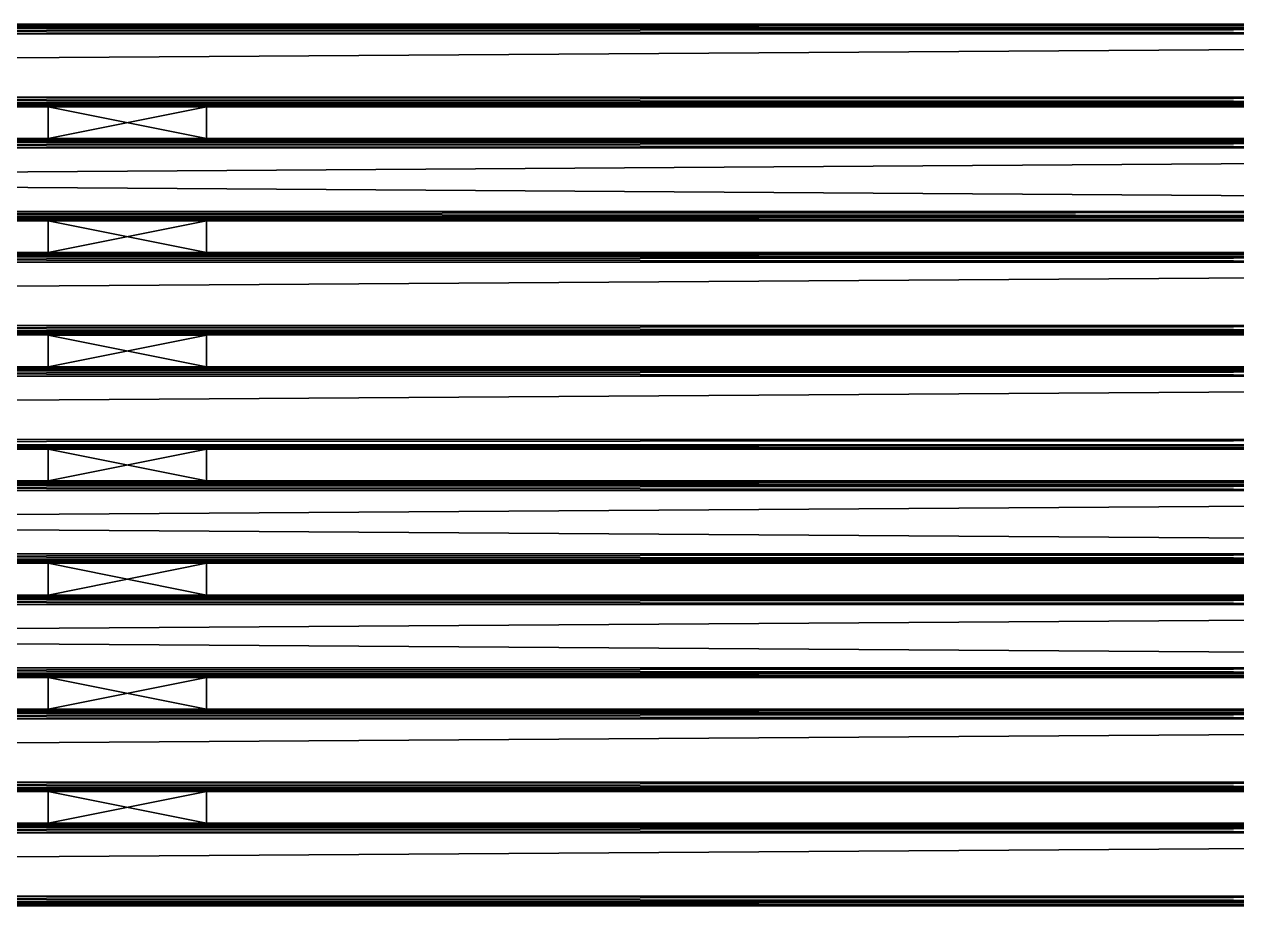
# Model space of a CAD drawing. Extents: x -1.5 to 1.5, y -0.27 to 0.35.
# Drawn here: x 0.3677 to 0.7502, y -0.0137 to 0.2643 of the extents above; entities that cross this region are included whole.
import ezdxf

# ---------------------------------------------------------------- set-up
doc = ezdxf.new("R2010")
doc.units = 0
doc.header["$MEASUREMENT"] = 0
doc.layers.get('0').update_dxf_attribs({"linetype": 'CONTINUOUS'})
doc.layers.add('ARCHITEKTURA_OBECN_', color=7, linetype='CONTINUOUS')

# ---------------------------------------------------------------- blocks, each defined once
blk = doc.blocks.new('*X22')
at = {"layer": 'ARCHITEKTURA_OBECN_', "color": 0, "linetype": 'Continuous'}
mesh = blk.add_polyface(dxfattribs=at)
corners = [(0.37522, 0.01233, 0.40968), (0.42522, 0.01233, 0.40968), (0.42522, 0.02233, 0.40968), (0.37522, 0.02233, 0.40968)]
mesh.append_faces([[corners[k] for k in face] for face in [(3, 0, 2)]], dxfattribs={"vtx1": -1, "color": 0})
mesh.append_faces([[corners[k] for k in face] for face in [(0, 1, 2)]], dxfattribs={"vtx2": -1, "color": 0})
mesh = blk.add_polyface(dxfattribs=at)
corners = [(0.37522, 0.01233, 0.28967), (0.37522, 0.01233, 0.40968), (0.37522, 0.02233, 0.40968), (0.37522, 0.02233, 0.28967)]
mesh.append_faces([[corners[k] for k in face] for face in [(3, 0, 2)]], dxfattribs={"vtx1": -1, "color": 0})
mesh.append_faces([[corners[k] for k in face] for face in [(0, 1, 2)]], dxfattribs={"vtx2": -1, "color": 0})
mesh = blk.add_polyface(dxfattribs=at)
corners = [(0.42522, 0.01233, 0.28967), (0.37522, 0.01233, 0.28967), (0.37522, 0.02233, 0.28967), (0.42522, 0.02233, 0.28967)]
mesh.append_faces([[corners[k] for k in face] for face in [(3, 0, 2)]], dxfattribs={"vtx1": -1, "color": 0})
mesh.append_faces([[corners[k] for k in face] for face in [(0, 1, 2)]], dxfattribs={"vtx2": -1, "color": 0})
mesh = blk.add_polyface(dxfattribs=at)
corners = [(0.42522, 0.02233, 0.28967), (0.37522, 0.02233, 0.28967), (0.37522, 0.02233, 0.40968), (0.42522, 0.02233, 0.40968)]
mesh.append_faces([[corners[k] for k in face] for face in [(3, 0, 2)]], dxfattribs={"vtx1": -1, "color": 0})
mesh.append_faces([[corners[k] for k in face] for face in [(0, 1, 2)]], dxfattribs={"vtx2": -1, "color": 0})
mesh = blk.add_polyface(dxfattribs=at)
corners = [(0.42522, 0.01233, 0.40968), (0.42522, 0.01233, 0.28967), (0.42522, 0.02233, 0.28967), (0.42522, 0.02233, 0.40968)]
mesh.append_faces([[corners[k] for k in face] for face in [(3, 0, 2)]], dxfattribs={"vtx1": -1, "color": 0})
mesh.append_faces([[corners[k] for k in face] for face in [(0, 1, 2)]], dxfattribs={"vtx2": -1, "color": 0})
mesh = blk.add_polyface(dxfattribs=at)
corners = [(0.37522, 0.01233, 0.28967), (0.42522, 0.01233, 0.28967), (0.42522, 0.01233, 0.40968), (0.37522, 0.01233, 0.40968)]
mesh.append_faces([[corners[k] for k in face] for face in [(3, 0, 2)]], dxfattribs={"vtx1": -1, "color": 0})
mesh.append_faces([[corners[k] for k in face] for face in [(0, 1, 2)]], dxfattribs={"vtx2": -1, "color": 0})
blk = doc.blocks.new('*X23')
at = {"layer": 'ARCHITEKTURA_OBECN_', "color": 0, "linetype": 'Continuous'}
mesh = blk.add_polyface(dxfattribs=at)
corners = [(0.37522, 0.04833, 0.40968), (0.42522, 0.04833, 0.40968), (0.42522, 0.05833, 0.40968), (0.37522, 0.05833, 0.40968)]
mesh.append_faces([[corners[k] for k in face] for face in [(3, 0, 2)]], dxfattribs={"vtx1": -1, "color": 0})
mesh.append_faces([[corners[k] for k in face] for face in [(0, 1, 2)]], dxfattribs={"vtx2": -1, "color": 0})
mesh = blk.add_polyface(dxfattribs=at)
corners = [(0.37522, 0.04833, 0.28967), (0.37522, 0.04833, 0.40968), (0.37522, 0.05833, 0.40968), (0.37522, 0.05833, 0.28967)]
mesh.append_faces([[corners[k] for k in face] for face in [(3, 0, 2)]], dxfattribs={"vtx1": -1, "color": 0})
mesh.append_faces([[corners[k] for k in face] for face in [(0, 1, 2)]], dxfattribs={"vtx2": -1, "color": 0})
mesh = blk.add_polyface(dxfattribs=at)
corners = [(0.42522, 0.04833, 0.28967), (0.37522, 0.04833, 0.28967), (0.37522, 0.05833, 0.28967), (0.42522, 0.05833, 0.28967)]
mesh.append_faces([[corners[k] for k in face] for face in [(3, 0, 2)]], dxfattribs={"vtx1": -1, "color": 0})
mesh.append_faces([[corners[k] for k in face] for face in [(0, 1, 2)]], dxfattribs={"vtx2": -1, "color": 0})
mesh = blk.add_polyface(dxfattribs=at)
corners = [(0.42522, 0.05833, 0.28967), (0.37522, 0.05833, 0.28967), (0.37522, 0.05833, 0.40968), (0.42522, 0.05833, 0.40968)]
mesh.append_faces([[corners[k] for k in face] for face in [(3, 0, 2)]], dxfattribs={"vtx1": -1, "color": 0})
mesh.append_faces([[corners[k] for k in face] for face in [(0, 1, 2)]], dxfattribs={"vtx2": -1, "color": 0})
mesh = blk.add_polyface(dxfattribs=at)
corners = [(0.42522, 0.04833, 0.40968), (0.42522, 0.04833, 0.28967), (0.42522, 0.05833, 0.28967), (0.42522, 0.05833, 0.40968)]
mesh.append_faces([[corners[k] for k in face] for face in [(3, 0, 2)]], dxfattribs={"vtx1": -1, "color": 0})
mesh.append_faces([[corners[k] for k in face] for face in [(0, 1, 2)]], dxfattribs={"vtx2": -1, "color": 0})
mesh = blk.add_polyface(dxfattribs=at)
corners = [(0.37522, 0.04833, 0.28967), (0.42522, 0.04833, 0.28967), (0.42522, 0.04833, 0.40968), (0.37522, 0.04833, 0.40968)]
mesh.append_faces([[corners[k] for k in face] for face in [(3, 0, 2)]], dxfattribs={"vtx1": -1, "color": 0})
mesh.append_faces([[corners[k] for k in face] for face in [(0, 1, 2)]], dxfattribs={"vtx2": -1, "color": 0})
blk = doc.blocks.new('*X24')
at = {"layer": 'ARCHITEKTURA_OBECN_', "color": 0, "linetype": 'Continuous'}
mesh = blk.add_polyface(dxfattribs=at)
corners = [(0.37522, 0.08433, 0.40968), (0.42522, 0.08433, 0.40968), (0.42522, 0.09433, 0.40968), (0.37522, 0.09433, 0.40968)]
mesh.append_faces([[corners[k] for k in face] for face in [(3, 0, 2)]], dxfattribs={"vtx1": -1, "color": 0})
mesh.append_faces([[corners[k] for k in face] for face in [(0, 1, 2)]], dxfattribs={"vtx2": -1, "color": 0})
mesh = blk.add_polyface(dxfattribs=at)
corners = [(0.37522, 0.08433, 0.28967), (0.37522, 0.08433, 0.40968), (0.37522, 0.09433, 0.40968), (0.37522, 0.09433, 0.28967)]
mesh.append_faces([[corners[k] for k in face] for face in [(3, 0, 2)]], dxfattribs={"vtx1": -1, "color": 0})
mesh.append_faces([[corners[k] for k in face] for face in [(0, 1, 2)]], dxfattribs={"vtx2": -1, "color": 0})
mesh = blk.add_polyface(dxfattribs=at)
corners = [(0.42522, 0.08433, 0.28967), (0.37522, 0.08433, 0.28967), (0.37522, 0.09433, 0.28967), (0.42522, 0.09433, 0.28967)]
mesh.append_faces([[corners[k] for k in face] for face in [(3, 0, 2)]], dxfattribs={"vtx1": -1, "color": 0})
mesh.append_faces([[corners[k] for k in face] for face in [(0, 1, 2)]], dxfattribs={"vtx2": -1, "color": 0})
mesh = blk.add_polyface(dxfattribs=at)
corners = [(0.42522, 0.09433, 0.28967), (0.37522, 0.09433, 0.28967), (0.37522, 0.09433, 0.40968), (0.42522, 0.09433, 0.40968)]
mesh.append_faces([[corners[k] for k in face] for face in [(3, 0, 2)]], dxfattribs={"vtx1": -1, "color": 0})
mesh.append_faces([[corners[k] for k in face] for face in [(0, 1, 2)]], dxfattribs={"vtx2": -1, "color": 0})
mesh = blk.add_polyface(dxfattribs=at)
corners = [(0.42522, 0.08433, 0.40968), (0.42522, 0.08433, 0.28967), (0.42522, 0.09433, 0.28967), (0.42522, 0.09433, 0.40968)]
mesh.append_faces([[corners[k] for k in face] for face in [(3, 0, 2)]], dxfattribs={"vtx1": -1, "color": 0})
mesh.append_faces([[corners[k] for k in face] for face in [(0, 1, 2)]], dxfattribs={"vtx2": -1, "color": 0})
mesh = blk.add_polyface(dxfattribs=at)
corners = [(0.37522, 0.08433, 0.28967), (0.42522, 0.08433, 0.28967), (0.42522, 0.08433, 0.40968), (0.37522, 0.08433, 0.40968)]
mesh.append_faces([[corners[k] for k in face] for face in [(3, 0, 2)]], dxfattribs={"vtx1": -1, "color": 0})
mesh.append_faces([[corners[k] for k in face] for face in [(0, 1, 2)]], dxfattribs={"vtx2": -1, "color": 0})
blk = doc.blocks.new('*X25')
at = {"layer": 'ARCHITEKTURA_OBECN_', "color": 0, "linetype": 'Continuous'}
mesh = blk.add_polyface(dxfattribs=at)
corners = [(0.37522, 0.12033, 0.40968), (0.42522, 0.12033, 0.40968), (0.42522, 0.13033, 0.40968), (0.37522, 0.13033, 0.40968)]
mesh.append_faces([[corners[k] for k in face] for face in [(3, 0, 2)]], dxfattribs={"vtx1": -1, "color": 0})
mesh.append_faces([[corners[k] for k in face] for face in [(0, 1, 2)]], dxfattribs={"vtx2": -1, "color": 0})
mesh = blk.add_polyface(dxfattribs=at)
corners = [(0.37522, 0.12033, 0.28967), (0.37522, 0.12033, 0.40968), (0.37522, 0.13033, 0.40968), (0.37522, 0.13033, 0.28967)]
mesh.append_faces([[corners[k] for k in face] for face in [(3, 0, 2)]], dxfattribs={"vtx1": -1, "color": 0})
mesh.append_faces([[corners[k] for k in face] for face in [(0, 1, 2)]], dxfattribs={"vtx2": -1, "color": 0})
mesh = blk.add_polyface(dxfattribs=at)
corners = [(0.42522, 0.12033, 0.28967), (0.37522, 0.12033, 0.28967), (0.37522, 0.13033, 0.28967), (0.42522, 0.13033, 0.28967)]
mesh.append_faces([[corners[k] for k in face] for face in [(3, 0, 2)]], dxfattribs={"vtx1": -1, "color": 0})
mesh.append_faces([[corners[k] for k in face] for face in [(0, 1, 2)]], dxfattribs={"vtx2": -1, "color": 0})
mesh = blk.add_polyface(dxfattribs=at)
corners = [(0.42522, 0.13033, 0.28967), (0.37522, 0.13033, 0.28967), (0.37522, 0.13033, 0.40968), (0.42522, 0.13033, 0.40968)]
mesh.append_faces([[corners[k] for k in face] for face in [(3, 0, 2)]], dxfattribs={"vtx1": -1, "color": 0})
mesh.append_faces([[corners[k] for k in face] for face in [(0, 1, 2)]], dxfattribs={"vtx2": -1, "color": 0})
mesh = blk.add_polyface(dxfattribs=at)
corners = [(0.42522, 0.12033, 0.40968), (0.42522, 0.12033, 0.28967), (0.42522, 0.13033, 0.28967), (0.42522, 0.13033, 0.40968)]
mesh.append_faces([[corners[k] for k in face] for face in [(3, 0, 2)]], dxfattribs={"vtx1": -1, "color": 0})
mesh.append_faces([[corners[k] for k in face] for face in [(0, 1, 2)]], dxfattribs={"vtx2": -1, "color": 0})
mesh = blk.add_polyface(dxfattribs=at)
corners = [(0.37522, 0.12033, 0.28967), (0.42522, 0.12033, 0.28967), (0.42522, 0.12033, 0.40968), (0.37522, 0.12033, 0.40968)]
mesh.append_faces([[corners[k] for k in face] for face in [(3, 0, 2)]], dxfattribs={"vtx1": -1, "color": 0})
mesh.append_faces([[corners[k] for k in face] for face in [(0, 1, 2)]], dxfattribs={"vtx2": -1, "color": 0})
blk = doc.blocks.new('*X26')
at = {"layer": 'ARCHITEKTURA_OBECN_', "color": 0, "linetype": 'Continuous'}
mesh = blk.add_polyface(dxfattribs=at)
corners = [(0.37522, 0.15633, 0.40968), (0.42522, 0.15633, 0.40968), (0.42522, 0.16633, 0.40968), (0.37522, 0.16633, 0.40968)]
mesh.append_faces([[corners[k] for k in face] for face in [(3, 0, 2)]], dxfattribs={"vtx1": -1, "color": 0})
mesh.append_faces([[corners[k] for k in face] for face in [(0, 1, 2)]], dxfattribs={"vtx2": -1, "color": 0})
mesh = blk.add_polyface(dxfattribs=at)
corners = [(0.37522, 0.15633, 0.28967), (0.37522, 0.15633, 0.40968), (0.37522, 0.16633, 0.40968), (0.37522, 0.16633, 0.28967)]
mesh.append_faces([[corners[k] for k in face] for face in [(3, 0, 2)]], dxfattribs={"vtx1": -1, "color": 0})
mesh.append_faces([[corners[k] for k in face] for face in [(0, 1, 2)]], dxfattribs={"vtx2": -1, "color": 0})
mesh = blk.add_polyface(dxfattribs=at)
corners = [(0.42522, 0.15633, 0.28967), (0.37522, 0.15633, 0.28967), (0.37522, 0.16633, 0.28967), (0.42522, 0.16633, 0.28967)]
mesh.append_faces([[corners[k] for k in face] for face in [(3, 0, 2)]], dxfattribs={"vtx1": -1, "color": 0})
mesh.append_faces([[corners[k] for k in face] for face in [(0, 1, 2)]], dxfattribs={"vtx2": -1, "color": 0})
mesh = blk.add_polyface(dxfattribs=at)
corners = [(0.42522, 0.16633, 0.28967), (0.37522, 0.16633, 0.28967), (0.37522, 0.16633, 0.40968), (0.42522, 0.16633, 0.40968)]
mesh.append_faces([[corners[k] for k in face] for face in [(3, 0, 2)]], dxfattribs={"vtx1": -1, "color": 0})
mesh.append_faces([[corners[k] for k in face] for face in [(0, 1, 2)]], dxfattribs={"vtx2": -1, "color": 0})
mesh = blk.add_polyface(dxfattribs=at)
corners = [(0.42522, 0.15633, 0.40968), (0.42522, 0.15633, 0.28967), (0.42522, 0.16633, 0.28967), (0.42522, 0.16633, 0.40968)]
mesh.append_faces([[corners[k] for k in face] for face in [(3, 0, 2)]], dxfattribs={"vtx1": -1, "color": 0})
mesh.append_faces([[corners[k] for k in face] for face in [(0, 1, 2)]], dxfattribs={"vtx2": -1, "color": 0})
mesh = blk.add_polyface(dxfattribs=at)
corners = [(0.37522, 0.15633, 0.28967), (0.42522, 0.15633, 0.28967), (0.42522, 0.15633, 0.40968), (0.37522, 0.15633, 0.40968)]
mesh.append_faces([[corners[k] for k in face] for face in [(3, 0, 2)]], dxfattribs={"vtx1": -1, "color": 0})
mesh.append_faces([[corners[k] for k in face] for face in [(0, 1, 2)]], dxfattribs={"vtx2": -1, "color": 0})
blk = doc.blocks.new('*X27')
at = {"layer": 'ARCHITEKTURA_OBECN_', "color": 0, "linetype": 'Continuous'}
mesh = blk.add_polyface(dxfattribs=at)
corners = [(0.37522, 0.19233, 0.40968), (0.42522, 0.19233, 0.40968), (0.42522, 0.20233, 0.40968), (0.37522, 0.20233, 0.40968)]
mesh.append_faces([[corners[k] for k in face] for face in [(3, 0, 2)]], dxfattribs={"vtx1": -1, "color": 0})
mesh.append_faces([[corners[k] for k in face] for face in [(0, 1, 2)]], dxfattribs={"vtx2": -1, "color": 0})
mesh = blk.add_polyface(dxfattribs=at)
corners = [(0.37522, 0.19233, 0.28967), (0.37522, 0.19233, 0.40968), (0.37522, 0.20233, 0.40968), (0.37522, 0.20233, 0.28967)]
mesh.append_faces([[corners[k] for k in face] for face in [(3, 0, 2)]], dxfattribs={"vtx1": -1, "color": 0})
mesh.append_faces([[corners[k] for k in face] for face in [(0, 1, 2)]], dxfattribs={"vtx2": -1, "color": 0})
mesh = blk.add_polyface(dxfattribs=at)
corners = [(0.42522, 0.19233, 0.28967), (0.37522, 0.19233, 0.28967), (0.37522, 0.20233, 0.28967), (0.42522, 0.20233, 0.28967)]
mesh.append_faces([[corners[k] for k in face] for face in [(3, 0, 2)]], dxfattribs={"vtx1": -1, "color": 0})
mesh.append_faces([[corners[k] for k in face] for face in [(0, 1, 2)]], dxfattribs={"vtx2": -1, "color": 0})
mesh = blk.add_polyface(dxfattribs=at)
corners = [(0.42522, 0.20233, 0.28967), (0.37522, 0.20233, 0.28967), (0.37522, 0.20233, 0.40968), (0.42522, 0.20233, 0.40968)]
mesh.append_faces([[corners[k] for k in face] for face in [(3, 0, 2)]], dxfattribs={"vtx1": -1, "color": 0})
mesh.append_faces([[corners[k] for k in face] for face in [(0, 1, 2)]], dxfattribs={"vtx2": -1, "color": 0})
mesh = blk.add_polyface(dxfattribs=at)
corners = [(0.42522, 0.19233, 0.40968), (0.42522, 0.19233, 0.28967), (0.42522, 0.20233, 0.28967), (0.42522, 0.20233, 0.40968)]
mesh.append_faces([[corners[k] for k in face] for face in [(3, 0, 2)]], dxfattribs={"vtx1": -1, "color": 0})
mesh.append_faces([[corners[k] for k in face] for face in [(0, 1, 2)]], dxfattribs={"vtx2": -1, "color": 0})
mesh = blk.add_polyface(dxfattribs=at)
corners = [(0.37522, 0.19233, 0.28967), (0.42522, 0.19233, 0.28967), (0.42522, 0.19233, 0.40968), (0.37522, 0.19233, 0.40968)]
mesh.append_faces([[corners[k] for k in face] for face in [(3, 0, 2)]], dxfattribs={"vtx1": -1, "color": 0})
mesh.append_faces([[corners[k] for k in face] for face in [(0, 1, 2)]], dxfattribs={"vtx2": -1, "color": 0})
blk = doc.blocks.new('*X28')
at = {"layer": 'ARCHITEKTURA_OBECN_', "color": 0, "linetype": 'Continuous'}
mesh = blk.add_polyface(dxfattribs=at)
corners = [(0.37522, 0.22833, 0.40968), (0.42522, 0.22833, 0.40968), (0.42522, 0.23833, 0.40968), (0.37522, 0.23833, 0.40968)]
mesh.append_faces([[corners[k] for k in face] for face in [(3, 0, 2)]], dxfattribs={"vtx1": -1, "color": 0})
mesh.append_faces([[corners[k] for k in face] for face in [(0, 1, 2)]], dxfattribs={"vtx2": -1, "color": 0})
mesh = blk.add_polyface(dxfattribs=at)
corners = [(0.37522, 0.22833, 0.28967), (0.37522, 0.22833, 0.40968), (0.37522, 0.23833, 0.40968), (0.37522, 0.23833, 0.28967)]
mesh.append_faces([[corners[k] for k in face] for face in [(3, 0, 2)]], dxfattribs={"vtx1": -1, "color": 0})
mesh.append_faces([[corners[k] for k in face] for face in [(0, 1, 2)]], dxfattribs={"vtx2": -1, "color": 0})
mesh = blk.add_polyface(dxfattribs=at)
corners = [(0.42522, 0.22833, 0.28967), (0.37522, 0.22833, 0.28967), (0.37522, 0.23833, 0.28967), (0.42522, 0.23833, 0.28967)]
mesh.append_faces([[corners[k] for k in face] for face in [(3, 0, 2)]], dxfattribs={"vtx1": -1, "color": 0})
mesh.append_faces([[corners[k] for k in face] for face in [(0, 1, 2)]], dxfattribs={"vtx2": -1, "color": 0})
mesh = blk.add_polyface(dxfattribs=at)
corners = [(0.42522, 0.23833, 0.28967), (0.37522, 0.23833, 0.28967), (0.37522, 0.23833, 0.40968), (0.42522, 0.23833, 0.40968)]
mesh.append_faces([[corners[k] for k in face] for face in [(3, 0, 2)]], dxfattribs={"vtx1": -1, "color": 0})
mesh.append_faces([[corners[k] for k in face] for face in [(0, 1, 2)]], dxfattribs={"vtx2": -1, "color": 0})
mesh = blk.add_polyface(dxfattribs=at)
corners = [(0.42522, 0.22833, 0.40968), (0.42522, 0.22833, 0.28967), (0.42522, 0.23833, 0.28967), (0.42522, 0.23833, 0.40968)]
mesh.append_faces([[corners[k] for k in face] for face in [(3, 0, 2)]], dxfattribs={"vtx1": -1, "color": 0})
mesh.append_faces([[corners[k] for k in face] for face in [(0, 1, 2)]], dxfattribs={"vtx2": -1, "color": 0})
mesh = blk.add_polyface(dxfattribs=at)
corners = [(0.37522, 0.22833, 0.28967), (0.42522, 0.22833, 0.28967), (0.42522, 0.22833, 0.40968), (0.37522, 0.22833, 0.40968)]
mesh.append_faces([[corners[k] for k in face] for face in [(3, 0, 2)]], dxfattribs={"vtx1": -1, "color": 0})
mesh.append_faces([[corners[k] for k in face] for face in [(0, 1, 2)]], dxfattribs={"vtx2": -1, "color": 0})

msp = doc.modelspace()

# ---------------------------------------------------------------- linework, layer by layer
at = {"linetype": 'Continuous'}
for points in [[(-1.49778, 0.264, 0.28099), (1.49822, 0.264, 0.28099), (1.49822, 0.26433, 0.28266)], [(1.49822, 0.26433, 0.28266), (-1.49778, 0.26433, 0.28266), (-1.49778, 0.264, 0.28099)], [(1.49822, 0.264, 0.41832), (-1.49778, 0.264, 0.41832), (-1.49778, 0.26433, 0.41666)], [(-1.49778, 0.26433, 0.41666), (1.49822, 0.26433, 0.41666), (1.49822, 0.264, 0.41832)], [(1.49822, 0.26433, 0.28266), (1.49822, 0.26433, 0.41666), (-1.49778, 0.26433, 0.41666)], [(-1.49778, 0.26433, 0.41666), (-1.49778, 0.26433, 0.28266), (1.49822, 0.26433, 0.28266)], [(-1.49778, 0.263, 0.27999), (1.49822, 0.263, 0.27999), (1.49822, 0.264, 0.28099)], [(1.49822, 0.264, 0.28099), (-1.49778, 0.264, 0.28099), (-1.49778, 0.263, 0.27999)], [(1.49822, 0.263, 0.41932), (-1.49778, 0.263, 0.41932), (-1.49778, 0.264, 0.41832)], [(-1.49778, 0.264, 0.41832), (1.49822, 0.264, 0.41832), (1.49822, 0.263, 0.41932)], [(-1.49778, 0.263, 0.27999), (-1.49778, 0.26133, 0.27966), (1.49822, 0.26133, 0.27966)], [(1.49822, 0.26133, 0.27966), (1.49822, 0.263, 0.27999), (-1.49778, 0.263, 0.27999)], [(-1.49778, 0.26133, 0.41966), (-1.49778, 0.263, 0.41932), (1.49822, 0.263, 0.41932)], [(1.49822, 0.263, 0.41932), (1.49822, 0.26133, 0.41966), (-1.49778, 0.26133, 0.41966)], [(-1.49778, 0.24133, 0.41966), (-1.49778, 0.26133, 0.41966), (1.49822, 0.26133, 0.41966)], [(1.49822, 0.26133, 0.41966), (1.49822, 0.24133, 0.41966), (-1.49778, 0.24133, 0.41966)], [(-1.49778, 0.24133, 0.27966), (1.49822, 0.24133, 0.27966), (1.49822, 0.26133, 0.27966)], [(1.49822, 0.26133, 0.27966), (-1.49778, 0.26133, 0.27966), (-1.49778, 0.24133, 0.27966)], [(-1.49778, 0.24133, 0.27966), (-1.49778, 0.23967, 0.27999), (1.49822, 0.23967, 0.27999)], [(1.49822, 0.23967, 0.27999), (1.49822, 0.24133, 0.27966), (-1.49778, 0.24133, 0.27966)], [(1.49822, 0.24133, 0.41966), (1.49822, 0.23967, 0.41932), (-1.49778, 0.23967, 0.41932)], [(-1.49778, 0.23967, 0.41932), (-1.49778, 0.24133, 0.41966), (1.49822, 0.24133, 0.41966)], [(-1.49778, 0.23867, 0.28099), (1.49822, 0.23867, 0.28099), (1.49822, 0.23967, 0.27999)], [(1.49822, 0.23967, 0.27999), (-1.49778, 0.23967, 0.27999), (-1.49778, 0.23867, 0.28099)], [(1.49822, 0.23867, 0.41832), (-1.49778, 0.23867, 0.41832), (-1.49778, 0.23967, 0.41932)], [(-1.49778, 0.23967, 0.41932), (1.49822, 0.23967, 0.41932), (1.49822, 0.23867, 0.41832)], [(1.49822, 0.23867, 0.28099), (-1.49778, 0.23867, 0.28099), (-1.49778, 0.23833, 0.28266)], [(-1.49778, 0.23833, 0.28266), (1.49822, 0.23833, 0.28266), (1.49822, 0.23867, 0.28099)], [(1.49822, 0.23833, 0.41666), (-1.49778, 0.23833, 0.41666), (-1.49778, 0.23867, 0.41832)], [(-1.49778, 0.23867, 0.41832), (1.49822, 0.23867, 0.41832), (1.49822, 0.23833, 0.41666)], [(-1.49778, 0.23833, 0.28266), (-1.49778, 0.23833, 0.41666), (1.49822, 0.23833, 0.41666)], [(1.49822, 0.23833, 0.41666), (1.49822, 0.23833, 0.28266), (-1.49778, 0.23833, 0.28266)], [(1.49822, 0.22833, 0.28266), (1.49822, 0.22833, 0.41666), (-1.49778, 0.22833, 0.41666)], [(-1.49778, 0.22833, 0.41666), (-1.49778, 0.22833, 0.28266), (1.49822, 0.22833, 0.28266)], [(-1.49778, 0.228, 0.28099), (1.49822, 0.228, 0.28099), (1.49822, 0.22833, 0.28266)], [(1.49822, 0.22833, 0.28266), (-1.49778, 0.22833, 0.28266), (-1.49778, 0.228, 0.28099)], [(1.49822, 0.228, 0.41832), (-1.49778, 0.228, 0.41832), (-1.49778, 0.22833, 0.41666)], [(-1.49778, 0.22833, 0.41666), (1.49822, 0.22833, 0.41666), (1.49822, 0.228, 0.41832)], [(-1.49778, 0.227, 0.27999), (1.49822, 0.227, 0.27999), (1.49822, 0.228, 0.28099)], [(1.49822, 0.228, 0.28099), (-1.49778, 0.228, 0.28099), (-1.49778, 0.227, 0.27999)], [(1.49822, 0.227, 0.41932), (-1.49778, 0.227, 0.41932), (-1.49778, 0.228, 0.41832)], [(-1.49778, 0.228, 0.41832), (1.49822, 0.228, 0.41832), (1.49822, 0.227, 0.41932)], [(-1.49778, 0.227, 0.27999), (-1.49778, 0.22533, 0.27966), (1.49822, 0.22533, 0.27966)], [(1.49822, 0.22533, 0.27966), (1.49822, 0.227, 0.27999), (-1.49778, 0.227, 0.27999)], [(-1.49778, 0.22533, 0.41966), (-1.49778, 0.227, 0.41932), (1.49822, 0.227, 0.41932)], [(1.49822, 0.227, 0.41932), (1.49822, 0.22533, 0.41966), (-1.49778, 0.22533, 0.41966)], [(-1.49778, 0.20533, 0.41966), (-1.49778, 0.22533, 0.41966), (1.49822, 0.22533, 0.41966)], [(1.49822, 0.22533, 0.41966), (1.49822, 0.20533, 0.41966), (-1.49778, 0.20533, 0.41966)], [(-1.49778, 0.22533, 0.27966), (-1.49778, 0.20533, 0.27966), (1.49822, 0.20533, 0.27966)], [(1.49822, 0.20533, 0.27966), (1.49822, 0.22533, 0.27966), (-1.49778, 0.22533, 0.27966)], [(-1.49778, 0.20533, 0.27966), (-1.49778, 0.20367, 0.27999), (1.49822, 0.20367, 0.27999)], [(1.49822, 0.20367, 0.27999), (1.49822, 0.20533, 0.27966), (-1.49778, 0.20533, 0.27966)], [(1.49822, 0.20533, 0.41966), (1.49822, 0.20367, 0.41932), (-1.49778, 0.20367, 0.41932)], [(-1.49778, 0.20367, 0.41932), (-1.49778, 0.20533, 0.41966), (1.49822, 0.20533, 0.41966)], [(-1.49778, 0.20267, 0.28099), (1.49822, 0.20267, 0.28099), (1.49822, 0.20367, 0.27999)], [(1.49822, 0.20367, 0.27999), (-1.49778, 0.20367, 0.27999), (-1.49778, 0.20267, 0.28099)], [(1.49822, 0.20267, 0.41832), (-1.49778, 0.20267, 0.41832), (-1.49778, 0.20367, 0.41932)], [(-1.49778, 0.20367, 0.41932), (1.49822, 0.20367, 0.41932), (1.49822, 0.20267, 0.41832)], [(1.49822, 0.20267, 0.28099), (-1.49778, 0.20267, 0.28099), (-1.49778, 0.20233, 0.28266)], [(-1.49778, 0.20233, 0.28266), (1.49822, 0.20233, 0.28266), (1.49822, 0.20267, 0.28099)], [(1.49822, 0.20233, 0.41666), (-1.49778, 0.20233, 0.41666), (-1.49778, 0.20267, 0.41832)], [(-1.49778, 0.20267, 0.41832), (1.49822, 0.20267, 0.41832), (1.49822, 0.20233, 0.41666)], [(-1.49778, 0.20233, 0.28266), (-1.49778, 0.20233, 0.41666), (1.49822, 0.20233, 0.41666)], [(1.49822, 0.20233, 0.41666), (1.49822, 0.20233, 0.28266), (-1.49778, 0.20233, 0.28266)], [(1.49822, 0.19233, 0.28266), (1.49822, 0.19233, 0.41666), (-1.49778, 0.19233, 0.41666)], [(-1.49778, 0.19233, 0.41666), (-1.49778, 0.19233, 0.28266), (1.49822, 0.19233, 0.28266)], [(-1.49778, 0.192, 0.28099), (1.49822, 0.192, 0.28099), (1.49822, 0.19233, 0.28266)], [(1.49822, 0.19233, 0.28266), (-1.49778, 0.19233, 0.28266), (-1.49778, 0.192, 0.28099)], [(1.49822, 0.192, 0.41832), (-1.49778, 0.192, 0.41832), (-1.49778, 0.19233, 0.41666)], [(-1.49778, 0.19233, 0.41666), (1.49822, 0.19233, 0.41666), (1.49822, 0.192, 0.41832)], [(-1.49778, 0.191, 0.27999), (1.49822, 0.191, 0.27999), (1.49822, 0.192, 0.28099)], [(1.49822, 0.192, 0.28099), (-1.49778, 0.192, 0.28099), (-1.49778, 0.191, 0.27999)], [(1.49822, 0.191, 0.41932), (-1.49778, 0.191, 0.41932), (-1.49778, 0.192, 0.41832)], [(-1.49778, 0.192, 0.41832), (1.49822, 0.192, 0.41832), (1.49822, 0.191, 0.41932)], [(-1.49778, 0.191, 0.27999), (-1.49778, 0.18933, 0.27966), (1.49822, 0.18933, 0.27966)], [(1.49822, 0.18933, 0.27966), (1.49822, 0.191, 0.27999), (-1.49778, 0.191, 0.27999)], [(-1.49778, 0.18933, 0.41966), (-1.49778, 0.191, 0.41932), (1.49822, 0.191, 0.41932)], [(1.49822, 0.191, 0.41932), (1.49822, 0.18933, 0.41966), (-1.49778, 0.18933, 0.41966)], [(-1.49778, 0.16934, 0.41966), (-1.49778, 0.18933, 0.41966), (1.49822, 0.18933, 0.41966)], [(1.49822, 0.18933, 0.41966), (1.49822, 0.16934, 0.41966), (-1.49778, 0.16934, 0.41966)], [(-1.49778, 0.16934, 0.27966), (1.49822, 0.16934, 0.27966), (1.49822, 0.18933, 0.27966)], [(1.49822, 0.18933, 0.27966), (-1.49778, 0.18933, 0.27966), (-1.49778, 0.16934, 0.27966)], [(-1.49778, 0.16934, 0.27966), (-1.49778, 0.16767, 0.27999), (1.49822, 0.16767, 0.27999)], [(1.49822, 0.16767, 0.27999), (1.49822, 0.16934, 0.27966), (-1.49778, 0.16934, 0.27966)], [(1.49822, 0.16934, 0.41966), (1.49822, 0.16767, 0.41932), (-1.49778, 0.16767, 0.41932)], [(-1.49778, 0.16767, 0.41932), (-1.49778, 0.16934, 0.41966), (1.49822, 0.16934, 0.41966)], [(-1.49778, 0.16667, 0.28099), (1.49822, 0.16667, 0.28099), (1.49822, 0.16767, 0.27999)], [(1.49822, 0.16767, 0.27999), (-1.49778, 0.16767, 0.27999), (-1.49778, 0.16667, 0.28099)], [(1.49822, 0.16667, 0.41832), (-1.49778, 0.16667, 0.41832), (-1.49778, 0.16767, 0.41932)], [(-1.49778, 0.16767, 0.41932), (1.49822, 0.16767, 0.41932), (1.49822, 0.16667, 0.41832)], [(1.49822, 0.16667, 0.28099), (-1.49778, 0.16667, 0.28099), (-1.49778, 0.16634, 0.28266)], [(-1.49778, 0.16634, 0.28266), (1.49822, 0.16634, 0.28266), (1.49822, 0.16667, 0.28099)], [(1.49822, 0.16634, 0.41666), (-1.49778, 0.16634, 0.41666), (-1.49778, 0.16667, 0.41832)], [(-1.49778, 0.16667, 0.41832), (1.49822, 0.16667, 0.41832), (1.49822, 0.16634, 0.41666)], [(-1.49778, 0.16634, 0.28266), (-1.49778, 0.16634, 0.41666), (1.49822, 0.16634, 0.41666)], [(1.49822, 0.16634, 0.41666), (1.49822, 0.16634, 0.28266), (-1.49778, 0.16634, 0.28266)], [(-1.49778, 0.15633, 0.41666), (-1.49778, 0.15633, 0.28266), (1.49822, 0.15633, 0.28266)], [(1.49822, 0.15633, 0.28266), (1.49822, 0.15633, 0.41666), (-1.49778, 0.15633, 0.41666)], [(1.49822, 0.156, 0.41832), (-1.49778, 0.156, 0.41832), (-1.49778, 0.15633, 0.41666)], [(-1.49778, 0.15633, 0.41666), (1.49822, 0.15633, 0.41666), (1.49822, 0.156, 0.41832)], [(-1.49778, 0.156, 0.28099), (1.49822, 0.156, 0.28099), (1.49822, 0.15633, 0.28266)], [(1.49822, 0.15633, 0.28266), (-1.49778, 0.15633, 0.28266), (-1.49778, 0.156, 0.28099)], [(1.49822, 0.155, 0.41932), (-1.49778, 0.155, 0.41932), (-1.49778, 0.156, 0.41832)], [(-1.49778, 0.156, 0.41832), (1.49822, 0.156, 0.41832), (1.49822, 0.155, 0.41932)], [(-1.49778, 0.155, 0.27999), (1.49822, 0.155, 0.27999), (1.49822, 0.156, 0.28099)], [(1.49822, 0.156, 0.28099), (-1.49778, 0.156, 0.28099), (-1.49778, 0.155, 0.27999)], [(1.49822, 0.155, 0.41932), (1.49822, 0.15333, 0.41966), (-1.49778, 0.15333, 0.41966)], [(-1.49778, 0.15333, 0.41966), (-1.49778, 0.155, 0.41932), (1.49822, 0.155, 0.41932)], [(-1.49778, 0.155, 0.27999), (-1.49778, 0.15333, 0.27966), (1.49822, 0.15333, 0.27966)], [(1.49822, 0.15333, 0.27966), (1.49822, 0.155, 0.27999), (-1.49778, 0.155, 0.27999)], [(-1.49778, 0.13333, 0.41966), (-1.49778, 0.15333, 0.41966), (1.49822, 0.15333, 0.41966)], [(1.49822, 0.15333, 0.41966), (1.49822, 0.13333, 0.41966), (-1.49778, 0.13333, 0.41966)], [(1.49822, 0.15333, 0.27966), (-1.49778, 0.15333, 0.27966), (-1.49778, 0.13333, 0.27966)], [(-1.49778, 0.13333, 0.27966), (1.49822, 0.13333, 0.27966), (1.49822, 0.15333, 0.27966)], [(-1.49778, 0.13167, 0.41932), (-1.49778, 0.13333, 0.41966), (1.49822, 0.13333, 0.41966)], [(1.49822, 0.13333, 0.41966), (1.49822, 0.13167, 0.41932), (-1.49778, 0.13167, 0.41932)], [(1.49822, 0.13333, 0.27966), (-1.49778, 0.13333, 0.27966), (-1.49778, 0.13167, 0.27999)], [(-1.49778, 0.13167, 0.27999), (1.49822, 0.13167, 0.27999), (1.49822, 0.13333, 0.27966)], [(-1.49778, 0.13167, 0.41932), (1.49822, 0.13167, 0.41932), (1.49822, 0.13067, 0.41832)], [(1.49822, 0.13067, 0.41832), (-1.49778, 0.13067, 0.41832), (-1.49778, 0.13167, 0.41932)], [(1.49822, 0.13167, 0.27999), (-1.49778, 0.13167, 0.27999), (-1.49778, 0.13067, 0.28099)], [(-1.49778, 0.13067, 0.28099), (1.49822, 0.13067, 0.28099), (1.49822, 0.13167, 0.27999)], [(-1.49778, 0.13067, 0.41832), (1.49822, 0.13067, 0.41832), (1.49822, 0.13033, 0.41666)], [(1.49822, 0.13033, 0.41666), (-1.49778, 0.13033, 0.41666), (-1.49778, 0.13067, 0.41832)], [(1.49822, 0.13067, 0.28099), (-1.49778, 0.13067, 0.28099), (-1.49778, 0.13033, 0.28266)], [(-1.49778, 0.13033, 0.28266), (1.49822, 0.13033, 0.28266), (1.49822, 0.13067, 0.28099)], [(1.49822, 0.13033, 0.41666), (1.49822, 0.13033, 0.28266), (-1.49778, 0.13033, 0.28266)], [(-1.49778, 0.13033, 0.28266), (-1.49778, 0.13033, 0.41666), (1.49822, 0.13033, 0.41666)], [(1.49822, 0.12033, 0.28266), (1.49822, 0.12033, 0.41666), (-1.49778, 0.12033, 0.41666)], [(-1.49778, 0.12033, 0.41666), (-1.49778, 0.12033, 0.28266), (1.49822, 0.12033, 0.28266)], [(-1.49778, 0.12, 0.28099), (1.49822, 0.12, 0.28099), (1.49822, 0.12033, 0.28266)], [(1.49822, 0.12033, 0.28266), (-1.49778, 0.12033, 0.28266), (-1.49778, 0.12, 0.28099)], [(1.49822, 0.12, 0.41832), (-1.49778, 0.12, 0.41832), (-1.49778, 0.12033, 0.41666)], [(-1.49778, 0.12033, 0.41666), (1.49822, 0.12033, 0.41666), (1.49822, 0.12, 0.41832)], [(-1.49778, 0.119, 0.27999), (1.49822, 0.119, 0.27999), (1.49822, 0.12, 0.28099)], [(1.49822, 0.12, 0.28099), (-1.49778, 0.12, 0.28099), (-1.49778, 0.119, 0.27999)], [(1.49822, 0.119, 0.41932), (-1.49778, 0.119, 0.41932), (-1.49778, 0.12, 0.41832)], [(-1.49778, 0.12, 0.41832), (1.49822, 0.12, 0.41832), (1.49822, 0.119, 0.41932)], [(-1.49778, 0.119, 0.27999), (-1.49778, 0.11733, 0.27966), (1.49822, 0.11733, 0.27966)], [(1.49822, 0.11733, 0.27966), (1.49822, 0.119, 0.27999), (-1.49778, 0.119, 0.27999)], [(-1.49778, 0.11733, 0.41966), (-1.49778, 0.119, 0.41932), (1.49822, 0.119, 0.41932)], [(1.49822, 0.119, 0.41932), (1.49822, 0.11733, 0.41966), (-1.49778, 0.11733, 0.41966)], [(-1.49778, 0.09733, 0.41966), (-1.49778, 0.11733, 0.41966), (1.49822, 0.11733, 0.41966)], [(1.49822, 0.11733, 0.41966), (1.49822, 0.09733, 0.41966), (-1.49778, 0.09733, 0.41966)], [(-1.49778, 0.11733, 0.27966), (-1.49778, 0.09733, 0.27966), (1.49822, 0.09733, 0.27966)], [(1.49822, 0.09733, 0.27966), (1.49822, 0.11733, 0.27966), (-1.49778, 0.11733, 0.27966)], [(-1.49778, 0.09733, 0.27966), (-1.49778, 0.09567, 0.27999), (1.49822, 0.09567, 0.27999)], [(1.49822, 0.09567, 0.27999), (1.49822, 0.09733, 0.27966), (-1.49778, 0.09733, 0.27966)], [(1.49822, 0.09733, 0.41966), (1.49822, 0.09567, 0.41932), (-1.49778, 0.09567, 0.41932)], [(-1.49778, 0.09567, 0.41932), (-1.49778, 0.09733, 0.41966), (1.49822, 0.09733, 0.41966)], [(-1.49778, 0.09467, 0.28099), (1.49822, 0.09467, 0.28099), (1.49822, 0.09567, 0.27999)], [(1.49822, 0.09567, 0.27999), (-1.49778, 0.09567, 0.27999), (-1.49778, 0.09467, 0.28099)], [(1.49822, 0.09467, 0.41832), (-1.49778, 0.09467, 0.41832), (-1.49778, 0.09567, 0.41932)], [(-1.49778, 0.09567, 0.41932), (1.49822, 0.09567, 0.41932), (1.49822, 0.09467, 0.41832)], [(1.49822, 0.09467, 0.28099), (-1.49778, 0.09467, 0.28099), (-1.49778, 0.09433, 0.28266)], [(-1.49778, 0.09433, 0.28266), (1.49822, 0.09433, 0.28266), (1.49822, 0.09467, 0.28099)], [(1.49822, 0.09433, 0.41666), (-1.49778, 0.09433, 0.41666), (-1.49778, 0.09467, 0.41832)], [(-1.49778, 0.09467, 0.41832), (1.49822, 0.09467, 0.41832), (1.49822, 0.09433, 0.41666)], [(-1.49778, 0.09433, 0.28266), (-1.49778, 0.09433, 0.41666), (1.49822, 0.09433, 0.41666)], [(1.49822, 0.09433, 0.41666), (1.49822, 0.09433, 0.28266), (-1.49778, 0.09433, 0.28266)], [(1.49822, 0.08433, 0.28266), (1.49822, 0.08433, 0.41666), (-1.49778, 0.08433, 0.41666)], [(-1.49778, 0.08433, 0.41666), (-1.49778, 0.08433, 0.28266), (1.49822, 0.08433, 0.28266)], [(-1.49778, 0.084, 0.28099), (1.49822, 0.084, 0.28099), (1.49822, 0.08433, 0.28266)], [(1.49822, 0.08433, 0.28266), (-1.49778, 0.08433, 0.28266), (-1.49778, 0.084, 0.28099)], [(1.49822, 0.084, 0.41832), (-1.49778, 0.084, 0.41832), (-1.49778, 0.08433, 0.41666)], [(-1.49778, 0.08433, 0.41666), (1.49822, 0.08433, 0.41666), (1.49822, 0.084, 0.41832)], [(-1.49778, 0.083, 0.27999), (1.49822, 0.083, 0.27999), (1.49822, 0.084, 0.28099)], [(1.49822, 0.084, 0.28099), (-1.49778, 0.084, 0.28099), (-1.49778, 0.083, 0.27999)], [(1.49822, 0.083, 0.41932), (-1.49778, 0.083, 0.41932), (-1.49778, 0.084, 0.41832)], [(-1.49778, 0.084, 0.41832), (1.49822, 0.084, 0.41832), (1.49822, 0.083, 0.41932)], [(-1.49778, 0.083, 0.27999), (-1.49778, 0.08133, 0.27966), (1.49822, 0.08133, 0.27966)], [(1.49822, 0.08133, 0.27966), (1.49822, 0.083, 0.27999), (-1.49778, 0.083, 0.27999)], [(-1.49778, 0.08133, 0.41966), (-1.49778, 0.083, 0.41932), (1.49822, 0.083, 0.41932)], [(1.49822, 0.083, 0.41932), (1.49822, 0.08133, 0.41966), (-1.49778, 0.08133, 0.41966)], [(-1.49778, 0.06133, 0.41966), (-1.49778, 0.08133, 0.41966), (1.49822, 0.08133, 0.41966)], [(1.49822, 0.08133, 0.41966), (1.49822, 0.06133, 0.41966), (-1.49778, 0.06133, 0.41966)], [(-1.49778, 0.08133, 0.27966), (-1.49778, 0.06133, 0.27966), (1.49822, 0.06133, 0.27966)], [(1.49822, 0.06133, 0.27966), (1.49822, 0.08133, 0.27966), (-1.49778, 0.08133, 0.27966)], [(-1.49778, 0.06133, 0.27966), (-1.49778, 0.05967, 0.27999), (1.49822, 0.05967, 0.27999)], [(1.49822, 0.05967, 0.27999), (1.49822, 0.06133, 0.27966), (-1.49778, 0.06133, 0.27966)], [(1.49822, 0.06133, 0.41966), (1.49822, 0.05967, 0.41932), (-1.49778, 0.05967, 0.41932)], [(-1.49778, 0.05967, 0.41932), (-1.49778, 0.06133, 0.41966), (1.49822, 0.06133, 0.41966)], [(-1.49778, 0.05867, 0.28099), (1.49822, 0.05867, 0.28099), (1.49822, 0.05967, 0.27999)], [(1.49822, 0.05967, 0.27999), (-1.49778, 0.05967, 0.27999), (-1.49778, 0.05867, 0.28099)], [(1.49822, 0.05867, 0.41832), (-1.49778, 0.05867, 0.41832), (-1.49778, 0.05967, 0.41932)], [(-1.49778, 0.05967, 0.41932), (1.49822, 0.05967, 0.41932), (1.49822, 0.05867, 0.41832)], [(1.49822, 0.05867, 0.28099), (-1.49778, 0.05867, 0.28099), (-1.49778, 0.05833, 0.28266)], [(-1.49778, 0.05833, 0.28266), (1.49822, 0.05833, 0.28266), (1.49822, 0.05867, 0.28099)], [(1.49822, 0.05833, 0.41666), (-1.49778, 0.05833, 0.41666), (-1.49778, 0.05867, 0.41832)], [(-1.49778, 0.05867, 0.41832), (1.49822, 0.05867, 0.41832), (1.49822, 0.05833, 0.41666)], [(-1.49778, 0.05833, 0.28266), (-1.49778, 0.05833, 0.41666), (1.49822, 0.05833, 0.41666)], [(1.49822, 0.05833, 0.41666), (1.49822, 0.05833, 0.28266), (-1.49778, 0.05833, 0.28266)], [(1.49822, 0.04833, 0.28266), (1.49822, 0.04833, 0.41666), (-1.49778, 0.04833, 0.41666)], [(-1.49778, 0.04833, 0.41666), (-1.49778, 0.04833, 0.28266), (1.49822, 0.04833, 0.28266)], [(-1.49778, 0.048, 0.28099), (1.49822, 0.048, 0.28099), (1.49822, 0.04833, 0.28266)], [(1.49822, 0.04833, 0.28266), (-1.49778, 0.04833, 0.28266), (-1.49778, 0.048, 0.28099)], [(1.49822, 0.048, 0.41832), (-1.49778, 0.048, 0.41832), (-1.49778, 0.04833, 0.41666)], [(-1.49778, 0.04833, 0.41666), (1.49822, 0.04833, 0.41666), (1.49822, 0.048, 0.41832)], [(-1.49778, 0.047, 0.27999), (1.49822, 0.047, 0.27999), (1.49822, 0.048, 0.28099)], [(1.49822, 0.048, 0.28099), (-1.49778, 0.048, 0.28099), (-1.49778, 0.047, 0.27999)], [(1.49822, 0.047, 0.41932), (-1.49778, 0.047, 0.41932), (-1.49778, 0.048, 0.41832)], [(-1.49778, 0.048, 0.41832), (1.49822, 0.048, 0.41832), (1.49822, 0.047, 0.41932)], [(-1.49778, 0.047, 0.27999), (-1.49778, 0.04533, 0.27966), (1.49822, 0.04533, 0.27966)], [(1.49822, 0.04533, 0.27966), (1.49822, 0.047, 0.27999), (-1.49778, 0.047, 0.27999)], [(-1.49778, 0.04533, 0.41966), (-1.49778, 0.047, 0.41932), (1.49822, 0.047, 0.41932)], [(1.49822, 0.047, 0.41932), (1.49822, 0.04533, 0.41966), (-1.49778, 0.04533, 0.41966)], [(-1.49778, 0.02533, 0.41966), (-1.49778, 0.04533, 0.41966), (1.49822, 0.04533, 0.41966)], [(1.49822, 0.04533, 0.41966), (1.49822, 0.02533, 0.41966), (-1.49778, 0.02533, 0.41966)], [(-1.49778, 0.02533, 0.27966), (1.49822, 0.02533, 0.27966), (1.49822, 0.04533, 0.27966)], [(1.49822, 0.04533, 0.27966), (-1.49778, 0.04533, 0.27966), (-1.49778, 0.02533, 0.27966)], [(-1.49778, 0.02533, 0.27966), (-1.49778, 0.02367, 0.27999), (1.49822, 0.02367, 0.27999)], [(1.49822, 0.02367, 0.27999), (1.49822, 0.02533, 0.27966), (-1.49778, 0.02533, 0.27966)], [(1.49822, 0.02533, 0.41966), (1.49822, 0.02367, 0.41932), (-1.49778, 0.02367, 0.41932)], [(-1.49778, 0.02367, 0.41932), (-1.49778, 0.02533, 0.41966), (1.49822, 0.02533, 0.41966)], [(-1.49778, 0.02267, 0.28099), (1.49822, 0.02267, 0.28099), (1.49822, 0.02367, 0.27999)], [(1.49822, 0.02367, 0.27999), (-1.49778, 0.02367, 0.27999), (-1.49778, 0.02267, 0.28099)], [(1.49822, 0.02267, 0.41832), (-1.49778, 0.02267, 0.41832), (-1.49778, 0.02367, 0.41932)], [(-1.49778, 0.02367, 0.41932), (1.49822, 0.02367, 0.41932), (1.49822, 0.02267, 0.41832)], [(1.49822, 0.02267, 0.28099), (-1.49778, 0.02267, 0.28099), (-1.49778, 0.02233, 0.28266)], [(-1.49778, 0.02233, 0.28266), (1.49822, 0.02233, 0.28266), (1.49822, 0.02267, 0.28099)], [(1.49822, 0.02233, 0.41666), (-1.49778, 0.02233, 0.41666), (-1.49778, 0.02267, 0.41832)], [(-1.49778, 0.02267, 0.41832), (1.49822, 0.02267, 0.41832), (1.49822, 0.02233, 0.41666)], [(-1.49778, 0.02233, 0.28266), (-1.49778, 0.02233, 0.41666), (1.49822, 0.02233, 0.41666)], [(1.49822, 0.02233, 0.41666), (1.49822, 0.02233, 0.28266), (-1.49778, 0.02233, 0.28266)], [(1.49822, 0.01233, 0.28266), (1.49822, 0.01233, 0.41666), (-1.49778, 0.01233, 0.41666)], [(-1.49778, 0.01233, 0.41666), (-1.49778, 0.01233, 0.28266), (1.49822, 0.01233, 0.28266)], [(-1.49778, 0.012, 0.28099), (1.49822, 0.012, 0.28099), (1.49822, 0.01233, 0.28266)], [(1.49822, 0.01233, 0.28266), (-1.49778, 0.01233, 0.28266), (-1.49778, 0.012, 0.28099)], [(1.49822, 0.012, 0.41832), (-1.49778, 0.012, 0.41832), (-1.49778, 0.01233, 0.41666)], [(-1.49778, 0.01233, 0.41666), (1.49822, 0.01233, 0.41666), (1.49822, 0.012, 0.41832)], [(-1.49778, 0.011, 0.27999), (1.49822, 0.011, 0.27999), (1.49822, 0.012, 0.28099)], [(1.49822, 0.012, 0.28099), (-1.49778, 0.012, 0.28099), (-1.49778, 0.011, 0.27999)], [(1.49822, 0.011, 0.41932), (-1.49778, 0.011, 0.41932), (-1.49778, 0.012, 0.41832)], [(-1.49778, 0.012, 0.41832), (1.49822, 0.012, 0.41832), (1.49822, 0.011, 0.41932)], [(-1.49778, 0.011, 0.27999), (-1.49778, 0.00933, 0.27966), (1.49822, 0.00933, 0.27966)], [(1.49822, 0.00933, 0.27966), (1.49822, 0.011, 0.27999), (-1.49778, 0.011, 0.27999)], [(-1.49778, 0.00933, 0.41966), (-1.49778, 0.011, 0.41932), (1.49822, 0.011, 0.41932)], [(1.49822, 0.011, 0.41932), (1.49822, 0.00933, 0.41966), (-1.49778, 0.00933, 0.41966)], [(-1.49778, -0.01067, 0.41966), (-1.49778, 0.00933, 0.41966), (1.49822, 0.00933, 0.41966)], [(1.49822, 0.00933, 0.41966), (1.49822, -0.01067, 0.41966), (-1.49778, -0.01067, 0.41966)], [(-1.49778, -0.01067, 0.27966), (1.49822, -0.01067, 0.27966), (1.49822, 0.00933, 0.27966)], [(1.49822, 0.00933, 0.27966), (-1.49778, 0.00933, 0.27966), (-1.49778, -0.01067, 0.27966)], [(-1.49778, -0.01067, 0.27966), (-1.49778, -0.01233, 0.27999), (1.49822, -0.01233, 0.27999)], [(1.49822, -0.01233, 0.27999), (1.49822, -0.01067, 0.27966), (-1.49778, -0.01067, 0.27966)], [(1.49822, -0.01067, 0.41966), (1.49822, -0.01233, 0.41932), (-1.49778, -0.01233, 0.41932)], [(-1.49778, -0.01233, 0.41932), (-1.49778, -0.01067, 0.41966), (1.49822, -0.01067, 0.41966)], [(-1.49778, -0.01333, 0.28099), (1.49822, -0.01333, 0.28099), (1.49822, -0.01233, 0.27999)], [(1.49822, -0.01233, 0.27999), (-1.49778, -0.01233, 0.27999), (-1.49778, -0.01333, 0.28099)], [(1.49822, -0.01333, 0.41832), (-1.49778, -0.01333, 0.41832), (-1.49778, -0.01233, 0.41932)], [(-1.49778, -0.01233, 0.41932), (1.49822, -0.01233, 0.41932), (1.49822, -0.01333, 0.41832)], [(1.49822, -0.01333, 0.28099), (-1.49778, -0.01333, 0.28099), (-1.49778, -0.01367, 0.28266)], [(-1.49778, -0.01367, 0.28266), (1.49822, -0.01367, 0.28266), (1.49822, -0.01333, 0.28099)], [(1.49822, -0.01367, 0.41666), (-1.49778, -0.01367, 0.41666), (-1.49778, -0.01333, 0.41832)], [(-1.49778, -0.01333, 0.41832), (1.49822, -0.01333, 0.41832), (1.49822, -0.01367, 0.41666)], [(-1.49778, -0.01367, 0.28266), (-1.49778, -0.01367, 0.41666), (1.49822, -0.01367, 0.41666)], [(1.49822, -0.01367, 0.41666), (1.49822, -0.01367, 0.28266), (-1.49778, -0.01367, 0.28266)]]:
    msp.add_3dface(points, dxfattribs=at)

# ---------------------------------------------------------------- block references
for name in ['*X28', '*X27', '*X26', '*X25', '*X24', '*X23', '*X22']:
    msp.add_blockref(name, (0, 0), dxfattribs=at)

doc.saveas('drawing.dxf')
